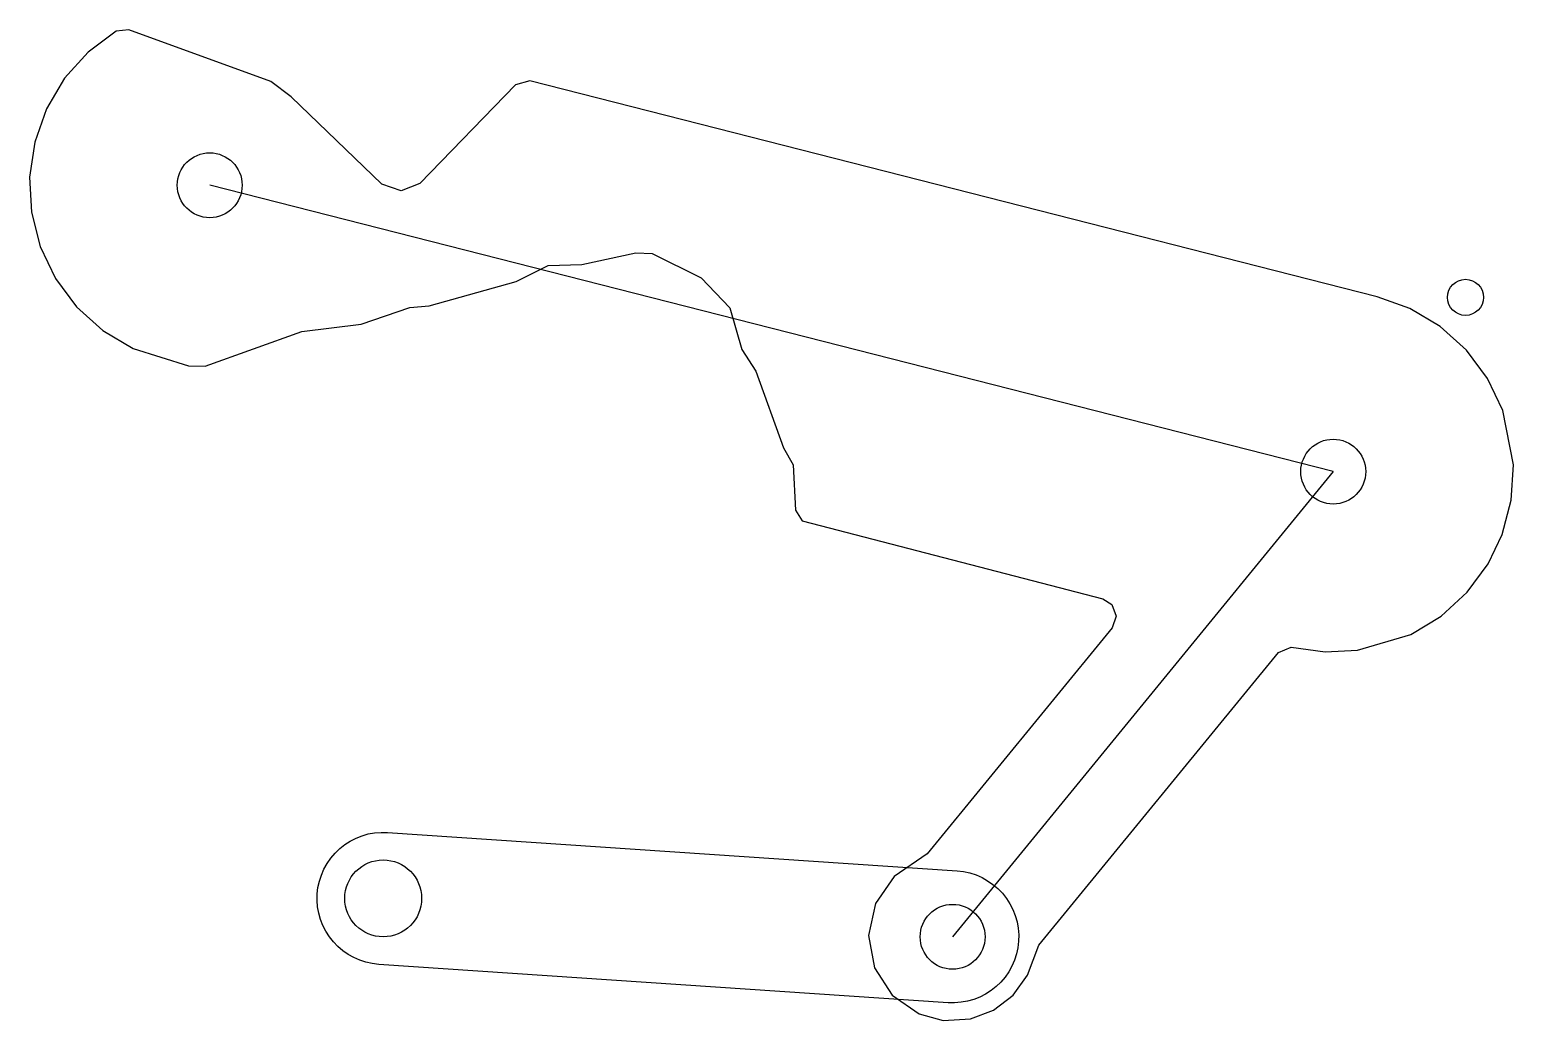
# Model space of a CAD drawing. Header units: metres. Extents: x -239 to 8, y -120 to 45.
import ezdxf

# ---------------------------------------------------------------- set-up
doc = ezdxf.new("R2010")
doc.units = ezdxf.units.M
for name, color, linetype in [('CENTRES', 8, 'Continuous'), ('DOGBONE', 3, 'Continuous'), ('HOLES', 1, 'Continuous'), ('ROCKER', 5, 'Continuous')]:
    doc.layers.add(name, color=color, linetype=linetype)

msp = doc.modelspace()

# ---------------------------------------------------------------- linework, layer by layer
at = {"layer": 'CENTRES'}
for q in [(-208.97, 18.65), (-85.34, -106.39)]:
    msp.add_line((-22, -29), q, dxfattribs=at)
msp.add_circle((0, 0), 3, dxfattribs=at)
at = {"layer": 'DOGBONE'}
msp.add_lwpolyline([(-180.84, -110.98), (-181.91, -110.85), (-182.97, -110.62), (-183.99, -110.29), (-184.98, -109.86), (-185.93, -109.33), (-186.81, -108.71), (-187.63, -108.01), (-188.38, -107.24), (-189.05, -106.39), (-189.64, -105.48), (-190.13, -104.52), (-190.52, -103.52), (-190.82, -102.48), (-191.01, -101.42), (-191.09, -100.34), (-191.08, -99.26), (-190.95, -98.19), (-190.72, -97.13), (-190.39, -96.11), (-189.96, -95.12), (-189.43, -94.17), (-188.81, -93.29), (-188.11, -92.47), (-187.34, -91.72), (-186.49, -91.05), (-185.58, -90.46), (-184.62, -89.97), (-183.62, -89.58), (-182.58, -89.28), (-181.52, -89.09), (-180.44, -89.01), (-179.36, -89.02), (-84.6, -95.41), (-83.52, -95.54), (-82.47, -95.77), (-81.44, -96.1), (-80.45, -96.53), (-79.51, -97.06), (-78.62, -97.67), (-77.8, -98.37), (-77.05, -99.15), (-76.38, -100), (-75.8, -100.9), (-75.31, -101.86), (-74.91, -102.87), (-74.62, -103.91), (-74.43, -104.97), (-74.34, -106.05), (-74.36, -107.13), (-74.49, -108.2), (-74.72, -109.25), (-75.05, -110.28), (-75.48, -111.27), (-76, -112.21), (-76.62, -113.1), (-77.32, -113.92), (-78.1, -114.67), (-78.94, -115.34), (-79.85, -115.92), (-80.81, -116.41), (-81.82, -116.81), (-82.86, -117.1), (-83.92, -117.29), (-85, -117.38), (-86.07, -117.36), (-180.84, -110.98)], close=True, dxfattribs=at)
for centre, radius in [((-180.1, -100), 6.4), ((-85.34, -106.39), 5.4)]:
    msp.add_circle(centre, radius, dxfattribs=at)
at = {"layer": 'HOLES'}
for centre in [(-208.97, 18.65), (-22, -29), (-85.34, -106.39)]:
    msp.add_circle(centre, 5.4, dxfattribs=at)
at = {"layer": 'ROCKER'}
msp.add_lwpolyline([(-31.11, -59.1), (-28.98, -58.22), (-23.37, -58.96), (-17.94, -58.71), (-9.09, -56.07), (-4.06, -53.03), (0.29, -49.07), (3.77, -44.33), (6.12, -39.43), (7.61, -33.74), (7.97, -27.87), (6.2, -18.8), (3.67, -13.5), (0.16, -8.79), (-4.21, -4.85), (-9.27, -1.85), (-14.7, 0.1), (-155.68, 36.01), (-158.09, 35.33), (-173.98, 18.93), (-177.13, 17.74), (-180.32, 18.82), (-195.43, 33.37), (-198.82, 35.89), (-222.45, 44.53), (-224.52, 44.27), (-229.18, 40.81), (-233.12, 36.44), (-236.12, 31.38), (-238.08, 25.84), (-238.93, 20.02), (-238.62, 14.15), (-237.17, 8.46), (-234.64, 3.15), (-231.13, -1.56), (-226.76, -5.5), (-221.7, -8.5), (-212.48, -11.41), (-209.74, -11.47), (-193.65, -5.71), (-183.74, -4.47), (-175.65, -1.71), (-172.46, -1.41), (-157.99, 2.62), (-152.65, 5.29), (-147.02, 5.49), (-138.03, 7.42), (-135.35, 7.29), (-127.19, 3.26), (-122.39, -1.72), (-120.4, -8.65), (-118.09, -12.29), (-113.49, -25.06), (-111.86, -27.88), (-111.47, -35.42), (-110.36, -37.18), (-60.36, -50.18), (-58.84, -51.11), (-58.1, -53.04), (-58.78, -54.99), (-89.57, -92.61), (-95.07, -96.34), (-98.18, -100.83), (-99.32, -106.17), (-98.34, -111.54), (-95.38, -116.12), (-90.89, -119.23), (-86.93, -120.29), (-82.39, -120.06), (-78.55, -118.62), (-75.29, -116.12), (-72.89, -112.79), (-71, -107.81), (-31.11, -59.1)], close=True, dxfattribs=at)

doc.saveas('drawing.dxf')
